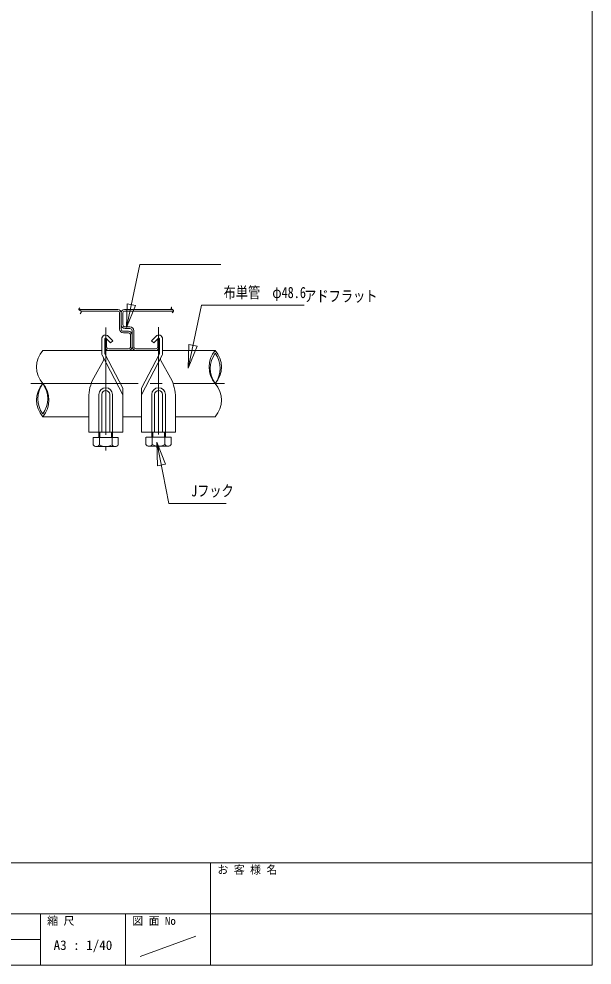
# Model space of a CAD drawing. Units: millimetres, scale not verified. Extents: x -20405 to 20405, y -7243 to 7243.
# Drawn here: x -7671 to -4305, y -3857 to 1693 of the extents above; entities that cross this region are included whole.
import ezdxf
from ezdxf.enums import TextEntityAlignment as Align

# ---------------------------------------------------------------- set-up
doc = ezdxf.new("R2010")
doc.units = ezdxf.units.MM
doc.header["$LTSCALE"] = 70
doc.linetypes.add('CHAIN2', pattern=[12, 9, -1, 1, -1])
doc.linetypes.add('DOUBLE_CHAIN2', pattern=[12.8, 9, -1, 0.6, -0.6, 0.6, -1])
for name, color, linetype, lineweight in [('1-D_0', 7, 'Continuous', 9), ('3-4_text', 7, 'Continuous', 9), ('3-7_図面枠', 7, 'Continuous', 9)]:
    doc.layers.add(name, color=color, linetype=linetype, lineweight=lineweight)
doc.styles.add('ＭＳ ゴシック', font='')
doc.styles.get('ＭＳ ゴシック').set_extended_font_data('MS Gothic')

msp = doc.modelspace()

# ---------------------------------------------------------------- linework, layer by layer
at = {"layer": '1-D_0'}
for p, q in [((-7318.6, -11.68), (-7089.37, -11.68)), ((-7312.9, -1.21), (-7314.01, -2.42)), ((-7305.69, -21.28), (-7089.37, -21.28)), ((-7079.77, -30.88), (-7079.77, -126.88)), ((-7070.17, -30.88), (-7070.17, -126.88)), ((-7060.57, -30.88), (-7060.57, -101.28)), ((-7050.97, -11.68), (-6770.38, -11.68)), ((-7050.97, -21.28), (-6763.95, -21.28)), ((-7057.37, -139.68), (-7028.57, -139.68)), ((-7057.37, -149.27), (-7028.57, -149.27)), ((-7047.77, -114.08), (-7018.97, -114.08)), ((-7047.77, -123.68), (-7018.97, -123.68)), ((-7015.77, -162.08), (-7015.77, -229.28)), ((-7006.17, -136.48), (-7006.17, -229.28)), ((-6996.57, -136.48), (-6996.57, -229.28)), ((-7184.57, -183.74), (-7184.57, -271.05)), ((-7166.17, -183.68), (-7156.57, -183.68)), ((-7166.17, -183.74), (-7166.17, -271.05)), ((-7159.34, -180.91), (-7132.51, -207.73)), ((-7156.57, -183.68), (-7156.57, -229.28)), ((-7146.33, -167.89), (-7119.5, -194.73)), ((-7132.51, -207.73), (-7119.5, -194.73)), ((-6866.01, -167.89), (-6892.84, -194.73)), ((-6879.82, -207.73), (-6892.84, -194.73)), ((-6853, -180.91), (-6879.82, -207.73)), ((-6855.77, -183.68), (-6855.77, -229.28)), ((-6855.77, -183.68), (-6846.17, -183.68)), ((-6846.17, -183.68), (-6846.17, -229.28)), ((-6846.17, -183.74), (-6846.17, -271.05)), ((-6827.77, -183.74), (-6827.77, -271.05)), ((-7531.28, -251.68), (-7184.57, -251.68)), ((-7166.17, -251.68), (-6846.17, -251.68)), ((-7166.17, -271.05), (-7061.37, -472.61)), ((-7143.77, -242.08), (-7028.57, -242.08)), ((-6983.77, -242.08), (-6868.57, -242.08)), ((-6846.17, -271.05), (-6950.97, -472.61)), ((-6827.77, -251.68), (-6518.42, -251.68)), ((-7175.21, -310.89), (-7231.66, -413.52)), ((-7182.5, -279.54), (-7061.37, -512.49)), ((-6829.84, -279.54), (-6950.97, -512.49)), ((-6837.13, -310.89), (-6780.68, -413.52)), ((-7061.37, -472.61), (-7061.37, -730.8)), ((-6950.97, -472.61), (-6950.97, -730.8)), ((-7261.37, -529.19), (-7261.37, -730.8)), ((-7201.37, -510.45), (-7201.37, -730.8)), ((-7184.81, -510.45), (-7184.81, -730.8)), ((-7137.94, -510.45), (-7137.94, -730.8)), ((-7121.37, -510.45), (-7121.37, -730.8)), ((-6890.97, -510.45), (-6890.97, -760.4)), ((-6874.41, -510.45), (-6874.41, -730.8)), ((-6827.53, -510.45), (-6827.53, -730.8)), ((-6810.97, -510.45), (-6810.97, -760.4)), ((-6750.97, -529.19), (-6750.97, -730.8)), ((-7531.28, -640.48), (-7261.37, -640.48)), ((-7061.37, -640.48), (-6950.97, -640.48)), ((-6750.97, -640.48), (-6518.42, -640.48)), ((-7261.37, -732.11), (-7061.37, -732.11)), ((-7235.27, -761.71), (-7235.27, -804.64)), ((-7087.77, -761.71), (-7234.97, -761.71)), ((-7201.37, -732.11), (-7201.37, -761.71)), ((-7198.32, -761.71), (-7198.32, -804.64)), ((-7195.37, -732.11), (-7195.37, -761.71)), ((-7127.37, -732.11), (-7127.37, -761.71)), ((-7124.42, -761.71), (-7124.42, -804.64)), ((-7121.37, -732.11), (-7121.37, -761.71)), ((-7087.47, -761.71), (-7087.47, -804.64)), ((-6750.97, -730.8), (-6950.97, -730.8)), ((-6924.87, -760.4), (-6924.87, -803.33)), ((-6777.37, -760.4), (-6924.57, -760.4)), ((-6887.92, -760.4), (-6887.92, -803.33)), ((-6884.97, -730.8), (-6884.97, -760.4)), ((-6816.97, -730.8), (-6816.97, -760.4)), ((-6814.02, -760.4), (-6814.02, -803.33)), ((-6777.07, -760.4), (-6777.07, -803.33)), ((-7105.94, -815.3), (-7216.8, -815.3)), ((-6795.54, -814), (-6906.4, -814))]:
    msp.add_line(p, q, dxfattribs=at)
at = {"layer": '1-D_0', "linetype": 'CHAIN2'}
for p, q in [((-7161.37, -117.25), (-7161.37, -838.17)), ((-6850.97, -115.94), (-6850.97, -836.86)), ((-7600.66, -446.07), (-6463.28, -446.07))]:
    msp.add_line(p, q, dxfattribs=at)
at = {"layer": '1-D_0', "linetype": 'DOUBLE_CHAIN2'}
for p, q in [((-7006.17, -162.08), (-7006.17, -229.28)), ((-7166.17, -183.68), (-7166.17, -229.28))]:
    msp.add_line(p, q, dxfattribs=at)
at = {"layer": '1-D_0'}
for points in [[(-6774.04, 2.58), (-6774.61, 1.38), (-6775.38, -0.56), (-6775.97, -2.58), (-6776.2, -3.92), (-6776.27, -4.89), (-6776.15, -6.28), (-6775.98, -6.93), (-6775.73, -7.54), (-6775.3, -8.25), (-6774.82, -8.81), (-6773.8, -9.71), (-6772.91, -10.32), (-6771.43, -11.15), (-6769.86, -11.93), (-6768.04, -12.81), (-6766.76, -13.5), (-6765.88, -14.05), (-6764.75, -14.95), (-6764.3, -15.44), (-6763.93, -15.97), (-6763.57, -16.75), (-6763.4, -17.49), (-6763.34, -18.18), (-6763.45, -19.44), (-6763.67, -20.44), (-6764.22, -21.98), (-6764.97, -23.56), (-6766.23, -25.65), (-6767.29, -27.17), (-6768.99, -29.29), (-6769.84, -30.26), (-6770.67, -31.15)], [(-7314.01, -2.42), (-7315.67, -4.47), (-7317.15, -6.69), (-7317.92, -8.19), (-7318.33, -9.3), (-7318.53, -10.1), (-7318.63, -11.26), (-7318.45, -12.32), (-7318.11, -13.05), (-7317.67, -13.65), (-7316.66, -14.6), (-7315.72, -15.25), (-7314.12, -16.15), (-7312.36, -17.01), (-7310.29, -18), (-7308.81, -18.77), (-7307.78, -19.4), (-7307.08, -19.89), (-7306.18, -20.69), (-7305.49, -21.58), (-7305.1, -22.4), (-7304.9, -23.18), (-7304.82, -23.89), (-7304.89, -25.2), (-7305.09, -26.24), (-7305.61, -27.83), (-7306.34, -29.45), (-7307.57, -31.6), (-7308.62, -33.17), (-7310.31, -35.37), (-7311.15, -36.39), (-7311.97, -37.32)]]:
    msp.add_lwpolyline(points, dxfattribs=at)
for centre, radius, start, end in [((-7089.37, -30.88), 19.2, 0, 90), ((-7089.37, -30.88), 9.6, 0, 90), ((-7050.97, -30.88), 19.2, 90, 180), ((-7050.97, -30.88), 9.6, 90, 180), ((-7047.77, -101.28), 22.4, 180, 270), ((-7047.77, -101.28), 12.8, 180, 270), ((-7162.17, -183.74), 22.4, 45.001, 180), ((-7057.37, -126.88), 22.4, 180, 270), ((-7057.37, -126.88), 12.8, 180, 270), ((-7028.57, -162.08), 22.4, 0, 90), ((-7028.57, -162.08), 12.8, 0, 90), ((-7018.97, -136.48), 22.4, 0, 90), ((-7018.97, -136.48), 12.8, 0, 90), ((-6850.17, -183.74), 22.4, 0, 134.999), ((-7162.17, -183.74), 4, 45.001, 180), ((-6850.17, -183.74), 4, 0, 134.999), ((-7419.69, -348.88), 147.99, 138.942, 221.058), ((-7166.17, -271.05), 18.4, 180, 207.473), ((-7143.77, -229.28), 22.4, 180, 270), ((-7143.77, -229.28), 12.8, 180, 270), ((-7028.57, -229.28), 22.4, 270, 0), ((-7028.57, -229.28), 12.8, 270, 0), ((-6983.77, -229.28), 22.4, 180, 270), ((-6983.77, -229.28), 12.8, 180, 270), ((-6868.57, -229.28), 22.4, 270, 0), ((-6868.57, -229.28), 12.8, 270, 0), ((-6846.17, -271.05), 18.4, 332.527, 0), ((-6406.83, -348.88), 147.99, 138.942, 221.058), ((-6396.59, -356.88), 151, 143.79, 216.21), ((-6630.01, -348.88), 147.99, 318.942, 41.058), ((-6640.25, -356.88), 151, 323.79, 36.21), ((-7190.97, -302.22), 17.98, 331.189, 27.473), ((-6821.37, -302.22), 17.98, 152.527, 208.811), ((-7021.37, -529.19), 240, 151.189, 180), ((-6990.97, -529.19), 240, 0, 28.811), ((-7419.69, -543.28), 147.99, 138.942, 221.058), ((-7409.44, -535.28), 151, 143.79, 216.21), ((-7653.11, -535.28), 151, 323.79, 36.21), ((-7642.87, -543.28), 147.99, 318.942, 41.058), ((-7161.37, -510.45), 40, 0, 180), ((-7161.37, -510.45), 23.44, 0, 180), ((-6850.97, -510.45), 40, 0, 180), ((-6850.97, -510.45), 23.44, 0, 180), ((-6630.01, -543.28), 147.99, 318.942, 41.058), ((-7216.8, -793.97), 21.34, 210.001, 330), ((-7161.37, -745.98), 69.33, 237.796, 302.204), ((-7105.94, -793.97), 21.34, 210, 329.999), ((-6906.4, -792.67), 21.34, 210.001, 330), ((-6850.97, -744.67), 69.33, 237.796, 302.204), ((-6795.54, -792.67), 21.34, 210, 329.999)]:
    msp.add_arc(centre, radius, start, end, dxfattribs=at)
at = {"layer": '3-4_text'}
for p, q in [((-7039.14, -118.12), (-6961.62, 252.57)), ((-6961.62, 252.57), (-6484.55, 252.57)), ((-7034.71, 21.81), (-7039.14, -118.12)), ((-6987.12, 11.86), (-7039.14, -118.12)), ((-7034.71, 21.81), (-6987.12, 11.86)), ((-6677.32, -356.17), (-6599.8, 14.52)), ((-6599.8, 14.52), (-5995.79, 14.52)), ((-6672.9, -216.24), (-6677.32, -356.17)), ((-6672.9, -216.24), (-6625.3, -226.2)), ((-6625.3, -226.2), (-6677.32, -356.17)), ((-6860.49, -789.02), (-6790.19, -1148.95)), ((-6810.2, -919.67), (-6860.49, -789.02)), ((-6857.92, -929), (-6860.49, -789.02)), ((-6810.2, -919.67), (-6857.92, -929)), ((-6790.19, -1148.95), (-6454.99, -1148.95))]:
    msp.add_line(p, q, dxfattribs=at)
at = {"layer": '3-7_図面枠'}
for p, q in [((-4305.27, -3257.25), (-4305.27, 7242.75)), ((-20405.27, -3257.25), (-4305.27, -3257.25)), ((-6545.27, -3257.25), (-6545.27, -3857.25)), ((-11025.27, -3557.25), (-4305.27, -3557.25)), ((-7545.28, -3557.25), (-7545.28, -3857.25)), ((-7045.28, -3557.25), (-7045.28, -3857.25)), ((-7545.28, -3707.25), (-8785.27, -3707.25)), ((-6958.89, -3806.75), (-6631.67, -3687.75))]:
    msp.add_line(p, q, dxfattribs=at)
for points in [[(-20405.27, -3857.25), (-4305.27, -3857.25), (-4305.27, 7242.75), (-20405.27, 7242.75)], [(-20405.27, 7242.75), (-20405.27, -3257.25), (-4305.27, -3257.25)]]:
    msp.add_lwpolyline(points, dxfattribs=at)

# ---------------------------------------------------------------- texts
at = {"layer": '3-4_text', "style": 'ＭＳ ゴシック', "width": 0.8}
for s, p in [('布単管\u3000φ48.6\u3000\u3000', (-6469.8, 35.56)), ('アドフラット', (-5995.79, 14.52)), ('Jフック\u3000\u3000', (-6660.18, -1127.91))]:
    msp.add_text(s, height=65.69, dxfattribs=at).set_placement(p, align=Align.BOTTOM_LEFT)
at = {"layer": '3-7_図面枠', "style": 'ＭＳ ゴシック'}
for s, height, p in [('お 客 様 名', 46.92, (-6505.28, -3335.65)), ('縮 尺', 46.92, (-7505.27, -3635.65)), ('図 面 No', 46.92, (-7005.28, -3635.65)), ('A3 : 1/40', 56.3, (-7467.44, -3785.44))]:
    msp.add_text(s, height=height, dxfattribs=at).set_placement(p, align=Align.BOTTOM_LEFT)

doc.saveas('drawing.dxf')
